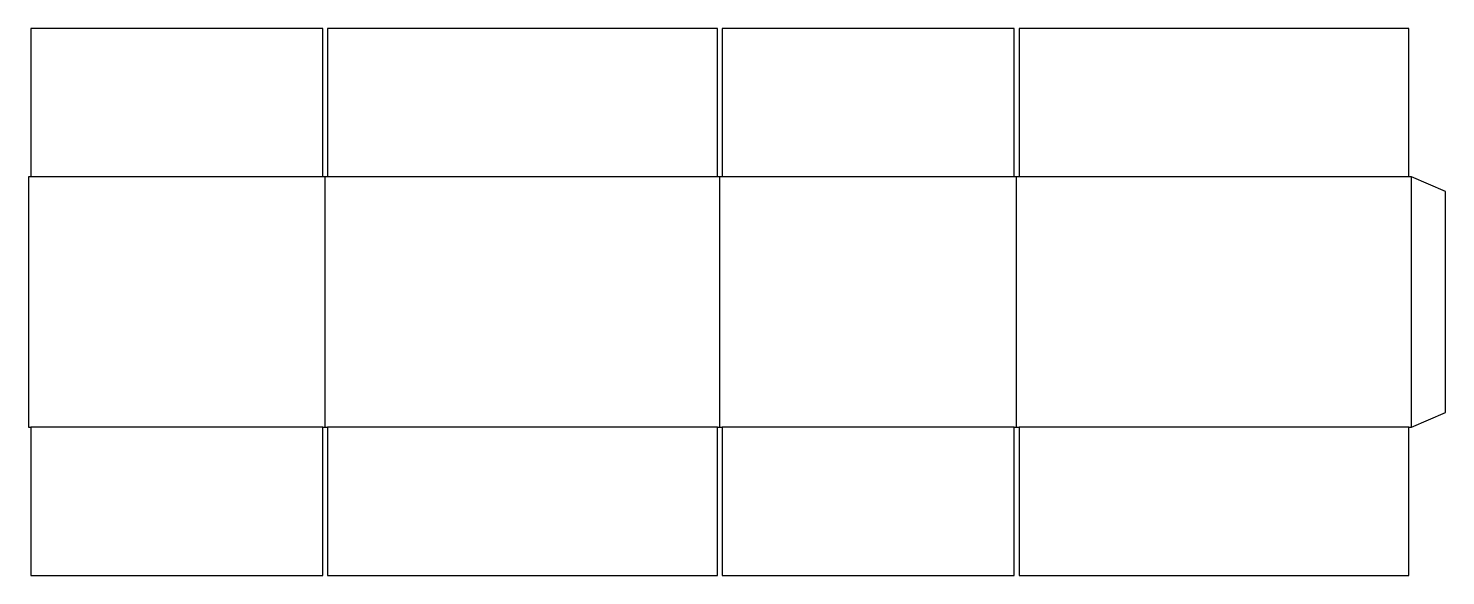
# Model space of a CAD drawing. Header units: millimetres. Extents: x 0 to 1447, y 0 to 559.
import ezdxf

# ---------------------------------------------------------------- set-up
doc = ezdxf.new("R2010")
doc.units = ezdxf.units.MM
doc.layers.add('CREASE', color=1, linetype='CONTINUOUS')
doc.layers.add('CUT', color=7, linetype='CONTINUOUS')

msp = doc.modelspace()

# ---------------------------------------------------------------- linework, layer by layer
at = {"layer": 'CREASE'}
for p, q in [((300.5, 407.5), (2.5, 407.5)), ((303, 151.5), (303, 407.5)), ((703.5, 407.5), (305.5, 407.5)), ((706, 151.5), (706, 407.5)), ((1006.5, 407.5), (708.5, 407.5)), ((1009, 151.5), (1009, 407.5)), ((1409.5, 407.5), (1011.5, 407.5)), ((1412, 151.5), (1412, 407.5)), ((300.5, 151.5), (2.5, 151.5)), ((703.5, 151.5), (305.5, 151.5)), ((1006.5, 151.5), (708.5, 151.5)), ((1409.5, 151.5), (1011.5, 151.5))]:
    msp.add_line(p, q, dxfattribs=at)
at = {"layer": 'CUT'}
for p, q in [((300.5, 559), (2.5, 559)), ((2.5, 559), (2.5, 407.5)), ((300.5, 407.5), (300.5, 559)), ((703.5, 559), (305.5, 559)), ((305.5, 559), (305.5, 407.5)), ((703.5, 407.5), (703.5, 559)), ((1006.5, 559), (708.5, 559)), ((708.5, 559), (708.5, 407.5)), ((1006.5, 407.5), (1006.5, 559)), ((1409.5, 559), (1011.5, 559)), ((1011.5, 559), (1011.5, 407.5)), ((1409.5, 407.5), (1409.5, 559)), ((2.5, 407.5), (0, 407.5)), ((0, 407.5), (0, 151.5)), ((305.5, 407.5), (300.5, 407.5)), ((708.5, 407.5), (703.5, 407.5)), ((1011.5, 407.5), (1006.5, 407.5)), ((1412, 407.5), (1409.5, 407.5)), ((1447, 392.5), (1412, 407.5)), ((1447, 166.5), (1447, 392.5)), ((1412, 151.5), (1447, 166.5)), ((0, 151.5), (2.5, 151.5)), ((2.5, 151.5), (2.5, 0)), ((300.5, 0), (300.5, 151.5)), ((300.5, 151.5), (305.5, 151.5)), ((305.5, 151.5), (305.5, 0)), ((703.5, 0), (703.5, 151.5)), ((703.5, 151.5), (708.5, 151.5)), ((708.5, 151.5), (708.5, 0)), ((1006.5, 0), (1006.5, 151.5)), ((1006.5, 151.5), (1011.5, 151.5)), ((1011.5, 151.5), (1011.5, 0)), ((1409.5, 0), (1409.5, 151.5)), ((1409.5, 151.5), (1412, 151.5)), ((2.5, 0), (300.5, 0)), ((305.5, 0), (703.5, 0)), ((708.5, 0), (1006.5, 0)), ((1011.5, 0), (1409.5, 0))]:
    msp.add_line(p, q, dxfattribs=at)

doc.saveas('drawing.dxf')
